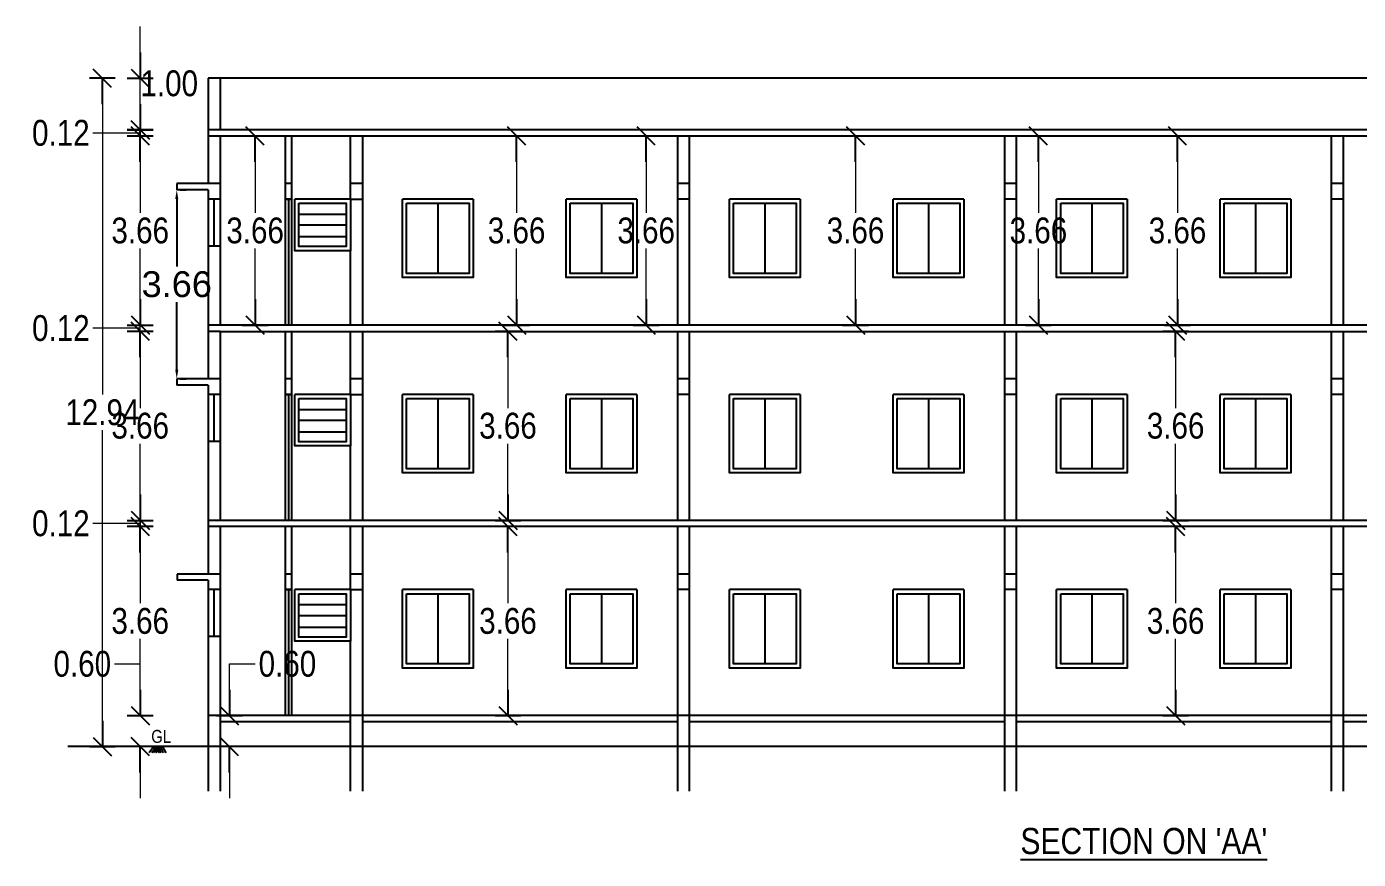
# Model space of a CAD drawing. Header units: metres. Extents: x 54 to 366, y 88 to 219.
# Drawn here: x 318.69 to 344.47, y 173.17 to 189.29 of the extents above; entities that cross this region are included whole.
import ezdxf

# ---------------------------------------------------------------- set-up
doc = ezdxf.new("R2010")
doc.units = ezdxf.units.M
doc.layers.get('Defpoints').update_dxf_attribs({"lineweight": 18})
for name, color, linetype in [('BLK_1_FLR_0_STAIR_1', 1, 'Continuous'), ('BLK_1_FLR_0_STAIR_2', 1, 'Continuous'), ('BLK_1_FLR_1_STAIR_1', 1, 'Continuous'), ('BLK_1_FLR_1_STAIR_2', 1, 'Continuous'), ('BLK_1_FLR_1_WC_BATH_HT', 223, 'Continuous'), ('BLK_1_FLR_2_REGULAR_ROOM_1', 3, 'Continuous'), ('BLK_1_FLR_2_STAIR_1', 1, 'Continuous'), ('BLK_1_FLR_2_STAIR_2', 1, 'Continuous'), ('BLK_1_PLINTH_HEIGHT', 7, 'Continuous'), ('BLK_1_SHADE_OVERHANG', 3, 'Continuous'), ('COLUMN', 2, 'Continuous'), ('DOOR', 252, 'Continuous'), ('ED', 7, 'Continuous')]:
    doc.layers.add(name, color=color, linetype=linetype)
doc.styles.get("Standard").update_dxf_attribs({"font": 'arial.ttf', "height": 0.5})
doc.styles.add('style1', font='ARIALN.TTF', dxfattribs={"height": 0.5})
doc.dimstyles.new('11', dxfattribs={"dimtxt": 0.5, "dimasz": 0.5, "dimexe": 0.18, "dimexo": 0.0625, "dimgap": 0.09, "dimtad": 0, "dimtih": 1, "dimtoh": 1, "dimzin": 0, "dimdsep": 46, "dimtxsty": 'style1', "dimblk": 'AR', "dimcen": 0.09, "dimse1": 1, "dimse2": 1, "dimclrd": 256, "dimadec": 0, "dimazin": 0, "dimtfac": 0.7, "dimtofl": 0, "dimtmove": 0, "dimatfit": 3, "dimfxl": 0, "dimfrac": 1, "dimtolj": 1, "dimtzin": 0, "dimlwd": 20, "dimarcsym": 0})
doc.dimstyles.new('STANDARD$0', dxfattribs={"dimtxt": 7, "dimasz": 3, "dimexe": 3, "dimexo": 1, "dimgap": 1.5, "dimtad": 1, "dimdec": 1, "dimzin": 1, "dimdsep": 46, "dimlunit": 4, "dimtxsty": 'Standard', "dimblk": 'OBLIQUE', "dimcen": 0.09375, "dimdle": 1, "dimclrd": 8, "dimclre": 8, "dimclrt": 7, "dimadec": 1, "dimazin": 0, "dimtfac": 1, "dimtdec": 1, "dimtix": 1, "dimtmove": 2, "dimatfit": 3, "dimldrblk": 'ARCHTICK', "dimfxl": 0, "dimfrac": 2, "dimtolj": 1, "dimtzin": 0, "dimarcsym": 0})

# ---------------------------------------------------------------- blocks, each defined once
blk = doc.blocks.new('AR')
for p, q in [((-1, 0), (0, 0)), ((-0.354, -0.354), (0.354, 0.354)), ((0, -0.5), (0, 0.5))]:
    blk.add_line(p, q)
blk = doc.blocks.new('*D83')
at = {"layer": 'Defpoints', "color": 0}
for p in [(320.891, 175.954), (322.208, 175.954), (322.208, 175.354)]:
    blk.add_point(p, dxfattribs=at)
at = {"layer": 'ED', "lineweight": 20}
for p, q in [((320.391, 176.954), (320.891, 176.954)), ((320.891, 176.454), (320.891, 176.954)), ((320.891, 174.854), (320.891, 174.354))]:
    blk.add_line(p, q, dxfattribs=at)
at = {"layer": 'ED', "lineweight": 20, "xscale": 0.5, "yscale": 0.5, "zscale": 0.5}
for p, rotation in [((320.891, 175.954), 270), ((320.891, 175.354), 90)]:
    blk.add_blockref('AR', p, dxfattribs=dict(at, rotation=rotation))
at = {"layer": 'ED', "color": 0, "insert": (319.77, 176.954), "char_height": 0.5, "attachment_point": 5, "style": 'style1'}
blk.add_mtext('\\A1;0.60', dxfattribs=at)
blk = doc.blocks.new('*D84')
at = {"layer": 'Defpoints', "color": 0}
for p in [(322.208, 179.734), (320.891, 179.614), (322.208, 179.614)]:
    blk.add_point(p, dxfattribs=at)
at = {"layer": 'ED', "lineweight": 20}
for p, q in [((320.891, 180.234), (320.891, 180.734)), ((320.156, 179.674), (319.976, 179.674)), ((320.891, 179.674), (320.156, 179.674)), ((320.891, 179.734), (320.891, 179.614)), ((320.891, 179.114), (320.891, 178.614))]:
    blk.add_line(p, q, dxfattribs=at)
at = {"layer": 'ED', "lineweight": 20, "xscale": 0.5, "yscale": 0.5, "zscale": 0.5}
for p, rotation in [((320.891, 179.734), 270), ((320.891, 179.614), 90)]:
    blk.add_blockref('AR', p, dxfattribs=dict(at, rotation=rotation))
at = {"layer": 'ED', "color": 0, "insert": (319.355, 179.674), "char_height": 0.5, "attachment_point": 5, "style": 'style1'}
blk.add_mtext('\\A1;0.12', dxfattribs=at)
blk = doc.blocks.new('*D85')
at = {"layer": 'Defpoints', "color": 0}
for p in [(320.891, 179.734), (322.208, 179.734), (322.208, 179.614)]:
    blk.add_point(p, dxfattribs=at)
at = {"layer": 'ED', "lineweight": 20}
for p, q in [((320.891, 180.234), (320.891, 180.734)), ((320.156, 179.674), (319.976, 179.674)), ((320.891, 179.674), (320.156, 179.674)), ((320.891, 179.614), (320.891, 179.734)), ((320.891, 179.114), (320.891, 178.614))]:
    blk.add_line(p, q, dxfattribs=at)
at = {"layer": 'ED', "lineweight": 20, "xscale": 0.5, "yscale": 0.5, "zscale": 0.5}
for p, rotation in [((320.891, 179.734), 270), ((320.891, 179.614), 90)]:
    blk.add_blockref('AR', p, dxfattribs=dict(at, rotation=rotation))
at = {"layer": 'ED', "color": 0, "insert": (319.355, 179.674), "char_height": 0.5, "attachment_point": 5, "style": 'style1'}
blk.add_mtext('\\A1;0.12', dxfattribs=at)
blk = doc.blocks.new('*D86')
at = {"layer": 'Defpoints', "color": 0}
for p in [(320.891, 183.394), (322.208, 183.394), (322.208, 179.734)]:
    blk.add_point(p, dxfattribs=at)
at = {"layer": 'ED', "lineweight": 20}
for p, q in [((320.891, 182.894), (320.891, 181.909)), ((320.891, 180.234), (320.891, 181.218))]:
    blk.add_line(p, q, dxfattribs=at)
at = {"layer": 'ED', "lineweight": 20, "xscale": 0.5, "yscale": 0.5, "zscale": 0.5}
for p, rotation in [((320.891, 183.394), 90), ((320.891, 179.734), 270)]:
    blk.add_blockref('AR', p, dxfattribs=dict(at, rotation=rotation))
at = {"layer": 'ED', "color": 0, "insert": (320.891, 181.564), "char_height": 0.5, "attachment_point": 5, "style": 'style1'}
blk.add_mtext('\\A1;3.66', dxfattribs=at)
blk = doc.blocks.new('*D87')
at = {"layer": 'Defpoints', "color": 0}
for p in [(320.891, 183.514), (322.208, 183.514), (322.208, 183.394)]:
    blk.add_point(p, dxfattribs=at)
at = {"layer": 'ED', "lineweight": 20}
for p, q in [((320.891, 184.014), (320.891, 184.514)), ((320.156, 183.454), (319.976, 183.454)), ((320.891, 183.454), (320.156, 183.454)), ((320.891, 183.394), (320.891, 183.514)), ((320.891, 182.894), (320.891, 182.394))]:
    blk.add_line(p, q, dxfattribs=at)
at = {"layer": 'ED', "lineweight": 20, "xscale": 0.5, "yscale": 0.5, "zscale": 0.5}
for p, rotation in [((320.891, 183.514), 270), ((320.891, 183.394), 90)]:
    blk.add_blockref('AR', p, dxfattribs=dict(at, rotation=rotation))
at = {"layer": 'ED', "color": 0, "insert": (319.355, 183.454), "char_height": 0.5, "attachment_point": 5, "style": 'style1'}
blk.add_mtext('\\A1;0.12', dxfattribs=at)
blk = doc.blocks.new('*D88')
at = {"layer": 'Defpoints', "color": 0}
for p in [(320.891, 187.174), (322.438, 187.174), (322.208, 183.514)]:
    blk.add_point(p, dxfattribs=at)
at = {"layer": 'ED', "lineweight": 20}
for p, q in [((320.891, 186.674), (320.891, 185.689)), ((320.891, 184.014), (320.891, 184.998))]:
    blk.add_line(p, q, dxfattribs=at)
at = {"layer": 'ED', "lineweight": 20, "xscale": 0.5, "yscale": 0.5, "zscale": 0.5}
for p, rotation in [((320.891, 187.174), 90), ((320.891, 183.514), 270)]:
    blk.add_blockref('AR', p, dxfattribs=dict(at, rotation=rotation))
at = {"layer": 'ED', "color": 0, "insert": (320.891, 185.344), "char_height": 0.5, "attachment_point": 5, "style": 'style1'}
blk.add_mtext('\\A1;3.66', dxfattribs=at)
blk = doc.blocks.new('*D89')
at = {"layer": 'Defpoints', "color": 0}
for p in [(320.891, 187.294), (322.208, 187.294), (322.438, 187.174)]:
    blk.add_point(p, dxfattribs=at)
at = {"layer": 'ED', "lineweight": 20}
for p, q in [((320.891, 187.794), (320.891, 188.294)), ((320.156, 187.234), (319.976, 187.234)), ((320.891, 187.234), (320.156, 187.234)), ((320.891, 187.174), (320.891, 187.294)), ((320.891, 186.674), (320.891, 186.174))]:
    blk.add_line(p, q, dxfattribs=at)
at = {"layer": 'ED', "lineweight": 20, "xscale": 0.5, "yscale": 0.5, "zscale": 0.5}
for p, rotation in [((320.891, 187.294), 270), ((320.891, 187.174), 90)]:
    blk.add_blockref('AR', p, dxfattribs=dict(at, rotation=rotation))
at = {"layer": 'ED', "color": 0, "insert": (319.355, 187.234), "char_height": 0.5, "attachment_point": 5, "style": 'style1'}
blk.add_mtext('\\A1;0.12', dxfattribs=at)
blk = doc.blocks.new('*D90')
at = {"layer": 'Defpoints', "color": 0}
for p in [(320.891, 188.294), (322.208, 188.294), (322.208, 187.294)]:
    blk.add_point(p, dxfattribs=at)
at = {"layer": 'ED', "lineweight": 20}
for p, q in [((320.891, 188.794), (320.891, 189.294)), ((320.891, 187.294), (320.891, 188.294)), ((320.891, 186.794), (320.891, 186.294))]:
    blk.add_line(p, q, dxfattribs=at)
at = {"layer": 'ED', "lineweight": 20, "xscale": 0.5, "yscale": 0.5, "zscale": 0.5}
for p, rotation in [((320.891, 188.294), 270), ((320.891, 187.294), 90)]:
    blk.add_blockref('AR', p, dxfattribs=dict(at, rotation=rotation))
at = {"layer": 'ED', "color": 0, "insert": (321.453, 188.193), "char_height": 0.5, "attachment_point": 5, "style": 'style1'}
blk.add_mtext('\\A1;1.00', dxfattribs=at)
blk = doc.blocks.new('*D91')
at = {"layer": 'Defpoints', "color": 0}
for p in [(322.208, 188.294), (320.158, 175.354), (322.208, 175.354)]:
    blk.add_point(p, dxfattribs=at)
at = {"layer": 'ED', "lineweight": 20}
for p, q in [((320.158, 187.794), (320.158, 182.169)), ((320.158, 175.854), (320.158, 181.478))]:
    blk.add_line(p, q, dxfattribs=at)
at = {"layer": 'ED', "lineweight": 20, "xscale": 0.5, "yscale": 0.5, "zscale": 0.5}
for p, rotation in [((320.158, 188.294), 90), ((320.158, 175.354), 270)]:
    blk.add_blockref('AR', p, dxfattribs=dict(at, rotation=rotation))
at = {"layer": 'ED', "color": 0, "insert": (320.158, 181.824), "char_height": 0.5, "attachment_point": 5, "style": 'style1'}
blk.add_mtext('\\A1;12.94', dxfattribs=at)
blk = doc.blocks.new('*D82')
at = {"layer": 'Defpoints', "color": 0}
for p in [(320.891, 179.614), (322.438, 179.614), (322.208, 175.954)]:
    blk.add_point(p, dxfattribs=at)
at = {"layer": 'ED', "lineweight": 20}
for p, q in [((320.891, 179.114), (320.891, 178.129)), ((320.891, 176.454), (320.891, 177.438))]:
    blk.add_line(p, q, dxfattribs=at)
at = {"layer": 'ED', "lineweight": 20, "xscale": 0.5, "yscale": 0.5, "zscale": 0.5}
for p, rotation in [((320.891, 179.614), 90), ((320.891, 175.954), 270)]:
    blk.add_blockref('AR', p, dxfattribs=dict(at, rotation=rotation))
at = {"layer": 'ED', "color": 0, "insert": (320.891, 177.784), "char_height": 0.5, "attachment_point": 5, "style": 'style1'}
blk.add_mtext('\\A1;3.66', dxfattribs=at)
blk = doc.blocks.new('*D77')
at = {"layer": 'BLK_1_FLR_2_REGULAR_ROOM_1', "linetype": 'Continuous', "lineweight": 20}
for p, q in [((330.684, 186.674), (330.684, 185.689)), ((330.684, 184.014), (330.684, 184.998))]:
    blk.add_line(p, q, dxfattribs=at)
at = {"layer": 'Defpoints', "color": 0, "linetype": 'Continuous'}
for p in [(330.916, 187.174), (330.684, 183.514), (330.916, 183.514)]:
    blk.add_point(p, dxfattribs=at)
at = {"layer": 'BLK_1_FLR_2_REGULAR_ROOM_1', "linetype": 'Continuous', "lineweight": 20, "xscale": 0.5, "yscale": 0.5, "zscale": 0.5}
for p, rotation in [((330.684, 187.174), 90), ((330.684, 183.514), 270)]:
    blk.add_blockref('AR', p, dxfattribs=dict(at, rotation=rotation))
at = {"layer": 'BLK_1_FLR_2_REGULAR_ROOM_1', "color": 0, "linetype": 'Continuous', "insert": (330.684, 185.344), "char_height": 0.5, "attachment_point": 5, "style": 'style1'}
blk.add_mtext('\\A1;3.66', dxfattribs=at)
blk = doc.blocks.new('*D78')
at = {"layer": 'BLK_1_FLR_2_REGULAR_ROOM_1', "linetype": 'Continuous', "lineweight": 20}
for p, q in [((334.736, 186.674), (334.736, 185.689)), ((334.736, 184.014), (334.736, 184.998))]:
    blk.add_line(p, q, dxfattribs=at)
at = {"layer": 'Defpoints', "color": 0, "linetype": 'Continuous'}
for p in [(334.968, 187.174), (334.736, 183.514), (334.968, 183.514)]:
    blk.add_point(p, dxfattribs=at)
at = {"layer": 'BLK_1_FLR_2_REGULAR_ROOM_1', "linetype": 'Continuous', "lineweight": 20, "xscale": 0.5, "yscale": 0.5, "zscale": 0.5}
for p, rotation in [((334.736, 187.174), 90), ((334.736, 183.514), 270)]:
    blk.add_blockref('AR', p, dxfattribs=dict(at, rotation=rotation))
at = {"layer": 'BLK_1_FLR_2_REGULAR_ROOM_1', "color": 0, "linetype": 'Continuous', "insert": (334.736, 185.344), "char_height": 0.5, "attachment_point": 5, "style": 'style1'}
blk.add_mtext('\\A1;3.66', dxfattribs=at)
blk = doc.blocks.new('*D79')
at = {"layer": 'BLK_1_FLR_2_REGULAR_ROOM_1', "linetype": 'Continuous', "lineweight": 20}
for p, q in [((340.968, 186.674), (340.968, 185.689)), ((340.968, 184.014), (340.968, 184.998))]:
    blk.add_line(p, q, dxfattribs=at)
at = {"layer": 'Defpoints', "color": 0, "linetype": 'Continuous'}
for p in [(341.2, 187.174), (340.968, 183.514), (341.2, 183.514)]:
    blk.add_point(p, dxfattribs=at)
at = {"layer": 'BLK_1_FLR_2_REGULAR_ROOM_1', "linetype": 'Continuous', "lineweight": 20, "xscale": 0.5, "yscale": 0.5, "zscale": 0.5}
for p, rotation in [((340.968, 187.174), 90), ((340.968, 183.514), 270)]:
    blk.add_blockref('AR', p, dxfattribs=dict(at, rotation=rotation))
at = {"layer": 'BLK_1_FLR_2_REGULAR_ROOM_1', "color": 0, "linetype": 'Continuous', "insert": (340.968, 185.344), "char_height": 0.5, "attachment_point": 5, "style": 'style1'}
blk.add_mtext('\\A1;3.66', dxfattribs=at)
blk = doc.blocks.new('*D92')
at = {"layer": 'BLK_1_FLR_1_WC_BATH_HT', "linetype": 'Continuous', "lineweight": 20}
for p, q in [((323.115, 186.674), (323.115, 185.689)), ((323.115, 184.014), (323.115, 184.998))]:
    blk.add_line(p, q, dxfattribs=at)
at = {"layer": 'Defpoints', "color": 0, "linetype": 'Continuous'}
for p in [(323.347, 187.174), (323.115, 183.514), (323.347, 183.514)]:
    blk.add_point(p, dxfattribs=at)
at = {"layer": 'BLK_1_FLR_1_WC_BATH_HT', "linetype": 'Continuous', "lineweight": 20, "xscale": 0.5, "yscale": 0.5, "zscale": 0.5}
for p, rotation in [((323.115, 187.174), 90), ((323.115, 183.514), 270)]:
    blk.add_blockref('AR', p, dxfattribs=dict(at, rotation=rotation))
at = {"layer": 'BLK_1_FLR_1_WC_BATH_HT', "color": 0, "linetype": 'Continuous', "insert": (323.115, 185.344), "char_height": 0.5, "attachment_point": 5, "style": 'style1'}
blk.add_mtext('\\A1;3.66', dxfattribs=at)
blk = doc.blocks.new('*D105')
at = {"layer": 'BLK_1_PLINTH_HEIGHT', "linetype": 'ByBlock', "lineweight": 20}
for p, q in [((322.618, 176.454), (322.618, 176.954)), ((322.618, 176.954), (323.118, 176.954)), ((322.618, 174.854), (322.618, 174.354))]:
    blk.add_line(p, q, dxfattribs=at)
at = {"layer": 'Defpoints', "color": 0, "linetype": 'ByBlock'}
for p in [(322.438, 175.954), (322.618, 175.954), (324.624, 175.354)]:
    blk.add_point(p, dxfattribs=at)
at = {"layer": 'BLK_1_PLINTH_HEIGHT', "linetype": 'ByBlock', "lineweight": 20, "xscale": 0.5, "yscale": 0.5, "zscale": 0.5}
for p, rotation in [((322.618, 175.954), 270), ((322.618, 175.354), 90)]:
    blk.add_blockref('AR', p, dxfattribs=dict(at, rotation=rotation))
at = {"layer": 'BLK_1_PLINTH_HEIGHT', "color": 0, "linetype": 'ByBlock', "insert": (323.74, 176.954), "char_height": 0.5, "attachment_point": 5, "style": 'style1'}
blk.add_mtext('\\A1;0.60', dxfattribs=at)
blk = doc.blocks.new('*D112')
at = {"layer": 'BLK_1_FLR_2_STAIR_1', "linetype": 'Continuous', "lineweight": 20}
for p, q in [((328.176, 186.674), (328.176, 185.689)), ((328.176, 184.014), (328.176, 184.998))]:
    blk.add_line(p, q, dxfattribs=at)
at = {"layer": 'Defpoints', "color": 0, "linetype": 'Continuous'}
for p in [(328.408, 187.174), (328.176, 183.514), (328.408, 183.514)]:
    blk.add_point(p, dxfattribs=at)
at = {"layer": 'BLK_1_FLR_2_STAIR_1', "linetype": 'Continuous', "lineweight": 20, "xscale": 0.5, "yscale": 0.5, "zscale": 0.5}
for p, rotation in [((328.176, 187.174), 90), ((328.176, 183.514), 270)]:
    blk.add_blockref('AR', p, dxfattribs=dict(at, rotation=rotation))
at = {"layer": 'BLK_1_FLR_2_STAIR_1', "color": 0, "linetype": 'Continuous', "insert": (328.176, 185.344), "char_height": 0.5, "attachment_point": 5, "style": 'style1'}
blk.add_mtext('\\A1;3.66', dxfattribs=at)
blk = doc.blocks.new('*D113')
at = {"layer": 'BLK_1_FLR_0_STAIR_1', "lineweight": 20}
for p, q in [((328.009, 179.114), (328.009, 178.129)), ((328.009, 176.454), (328.009, 177.438))]:
    blk.add_line(p, q, dxfattribs=at)
at = {"layer": 'Defpoints', "color": 0}
for p in [(331.288, 179.614), (328.009, 175.954), (331.288, 175.954)]:
    blk.add_point(p, dxfattribs=at)
at = {"layer": 'BLK_1_FLR_0_STAIR_1', "lineweight": 20, "xscale": 0.5, "yscale": 0.5, "zscale": 0.5}
for p, rotation in [((328.009, 179.614), 90), ((328.009, 175.954), 270)]:
    blk.add_blockref('AR', p, dxfattribs=dict(at, rotation=rotation))
at = {"layer": 'BLK_1_FLR_0_STAIR_1', "color": 0, "insert": (328.009, 177.784), "char_height": 0.5, "attachment_point": 5, "style": 'style1'}
blk.add_mtext('\\A1;3.66', dxfattribs=at)
blk = doc.blocks.new('*D114')
at = {"layer": 'BLK_1_FLR_0_STAIR_2', "lineweight": 20}
for p, q in [((340.932, 179.114), (340.932, 178.129)), ((340.932, 176.454), (340.932, 177.438))]:
    blk.add_line(p, q, dxfattribs=at)
at = {"layer": 'Defpoints', "color": 0}
for p in [(344.211, 179.614), (340.932, 175.954), (344.211, 175.954)]:
    blk.add_point(p, dxfattribs=at)
at = {"layer": 'BLK_1_FLR_0_STAIR_2', "lineweight": 20, "xscale": 0.5, "yscale": 0.5, "zscale": 0.5}
for p, rotation in [((340.932, 179.614), 90), ((340.932, 175.954), 270)]:
    blk.add_blockref('AR', p, dxfattribs=dict(at, rotation=rotation))
at = {"layer": 'BLK_1_FLR_0_STAIR_2', "color": 0, "insert": (340.932, 177.784), "char_height": 0.5, "attachment_point": 5, "style": 'style1'}
blk.add_mtext('\\A1;3.66', dxfattribs=at)
blk = doc.blocks.new('*D115')
at = {"layer": 'BLK_1_FLR_2_STAIR_2', "linetype": 'Continuous', "lineweight": 20}
for p, q in [((338.276, 186.674), (338.276, 185.689)), ((338.276, 184.014), (338.276, 184.998))]:
    blk.add_line(p, q, dxfattribs=at)
at = {"layer": 'Defpoints', "color": 0, "linetype": 'Continuous'}
for p in [(338.508, 187.174), (338.276, 183.514), (338.508, 183.514)]:
    blk.add_point(p, dxfattribs=at)
at = {"layer": 'BLK_1_FLR_2_STAIR_2', "linetype": 'Continuous', "lineweight": 20, "xscale": 0.5, "yscale": 0.5, "zscale": 0.5}
for p, rotation in [((338.276, 187.174), 90), ((338.276, 183.514), 270)]:
    blk.add_blockref('AR', p, dxfattribs=dict(at, rotation=rotation))
at = {"layer": 'BLK_1_FLR_2_STAIR_2', "color": 0, "linetype": 'Continuous', "insert": (338.276, 185.344), "char_height": 0.5, "attachment_point": 5, "style": 'style1'}
blk.add_mtext('\\A1;3.66', dxfattribs=at)
blk = doc.blocks.new('*D116')
at = {"layer": 'BLK_1_SHADE_OVERHANG', "color": 0, "lineweight": -2}
for p, q in [((321.661, 186.134), (321.778, 186.134)), ((321.598, 185.954), (321.598, 184.649)), ((321.598, 182.654), (321.598, 183.958)), ((321.661, 182.474), (321.778, 182.474))]:
    blk.add_line(p, q, dxfattribs=at)
at = {"layer": 'BLK_1_SHADE_OVERHANG', "color": 0}
for points in [[(321.568, 185.954), (321.628, 185.954), (321.598, 186.134)], [(321.568, 182.654), (321.628, 182.654), (321.598, 182.474)]]:
    blk.add_solid(points, dxfattribs=at)
at = {"layer": 'Defpoints', "color": 0}
for p in [(321.598, 186.134), (321.598, 182.474), (321.598, 182.474)]:
    blk.add_point(p, dxfattribs=at)
at = {"layer": 'BLK_1_SHADE_OVERHANG', "color": 0, "insert": (321.598, 184.304), "char_height": 0.5, "attachment_point": 5}
blk.add_mtext('\\A1;3.66', dxfattribs=at)
blk = doc.blocks.new('*D119')
at = {"layer": 'BLK_1_FLR_1_STAIR_1', "lineweight": 20}
for p, q in [((328.009, 182.894), (328.009, 181.909)), ((328.009, 180.234), (328.009, 181.218))]:
    blk.add_line(p, q, dxfattribs=at)
at = {"layer": 'Defpoints', "color": 0}
for p in [(331.288, 183.394), (328.009, 179.734), (331.288, 179.734)]:
    blk.add_point(p, dxfattribs=at)
at = {"layer": 'BLK_1_FLR_1_STAIR_1', "lineweight": 20, "xscale": 0.5, "yscale": 0.5, "zscale": 0.5}
for p, rotation in [((328.009, 183.394), 90), ((328.009, 179.734), 270)]:
    blk.add_blockref('AR', p, dxfattribs=dict(at, rotation=rotation))
at = {"layer": 'BLK_1_FLR_1_STAIR_1', "color": 0, "insert": (328.009, 181.564), "char_height": 0.5, "attachment_point": 5, "style": 'style1'}
blk.add_mtext('\\A1;3.66', dxfattribs=at)
blk = doc.blocks.new('*D118')
at = {"layer": 'BLK_1_FLR_1_STAIR_2', "lineweight": 20}
for p, q in [((340.932, 182.894), (340.932, 181.909)), ((340.932, 180.234), (340.932, 181.218))]:
    blk.add_line(p, q, dxfattribs=at)
at = {"layer": 'Defpoints', "color": 0}
for p in [(344.211, 183.394), (340.932, 179.734), (344.211, 179.734)]:
    blk.add_point(p, dxfattribs=at)
at = {"layer": 'BLK_1_FLR_1_STAIR_2', "lineweight": 20, "xscale": 0.5, "yscale": 0.5, "zscale": 0.5}
for p, rotation in [((340.932, 183.394), 90), ((340.932, 179.734), 270)]:
    blk.add_blockref('AR', p, dxfattribs=dict(at, rotation=rotation))
at = {"layer": 'BLK_1_FLR_1_STAIR_2', "color": 0, "insert": (340.932, 181.564), "char_height": 0.5, "attachment_point": 5, "style": 'style1'}
blk.add_mtext('\\A1;3.66', dxfattribs=at)

msp = doc.modelspace()

# ---------------------------------------------------------------- linework, layer by layer
for p, q in [((322.208, 188.294), (322.208, 186.254)), ((359.588, 188.294), (322.208, 188.294)), ((322.438, 188.294), (322.438, 187.294)), ((322.438, 187.174), (322.438, 186.254)), ((323.698, 187.174), (323.698, 186.254)), ((323.818, 187.174), (323.818, 186.254)), ((324.958, 186.254), (324.958, 187.174)), ((325.193, 187.174), (325.193, 186.254)), ((331.288, 187.174), (331.288, 186.254)), ((331.518, 187.174), (331.518, 186.254)), ((337.618, 187.174), (337.618, 186.254)), ((337.848, 187.174), (337.848, 186.254)), ((343.943, 187.174), (343.943, 186.254)), ((344.173, 187.174), (344.173, 186.254)), ((322.208, 185.954), (322.208, 182.474)), ((322.438, 185.954), (322.438, 183.514)), ((323.698, 185.954), (323.698, 183.514)), ((323.818, 185.954), (323.818, 183.514)), ((325.193, 185.954), (325.193, 183.514)), ((331.288, 185.954), (331.288, 183.514)), ((331.518, 185.954), (331.518, 183.514)), ((337.618, 185.954), (337.618, 183.514)), ((337.848, 185.954), (337.848, 183.514)), ((343.943, 185.954), (343.943, 183.514)), ((344.173, 185.954), (344.173, 183.514)), ((324.958, 183.514), (324.958, 184.954)), ((322.438, 183.394), (322.438, 182.474)), ((323.698, 183.394), (323.698, 182.474)), ((323.818, 183.394), (323.818, 182.474)), ((324.958, 182.474), (324.958, 183.394)), ((325.193, 183.394), (325.193, 182.474)), ((331.288, 183.394), (331.288, 182.474)), ((331.518, 183.394), (331.518, 182.474)), ((337.618, 183.394), (337.618, 182.474)), ((337.848, 183.394), (337.848, 182.474)), ((343.943, 183.394), (343.943, 182.474)), ((344.173, 183.394), (344.173, 182.474)), ((322.208, 182.174), (322.208, 178.694)), ((322.438, 182.174), (322.438, 179.734)), ((323.698, 182.174), (323.698, 179.734)), ((323.818, 182.174), (323.818, 179.734)), ((325.193, 182.174), (325.193, 179.734)), ((331.288, 182.174), (331.288, 179.734)), ((331.518, 182.174), (331.518, 179.734)), ((337.618, 182.174), (337.618, 179.734)), ((337.848, 182.174), (337.848, 179.734)), ((343.943, 182.174), (343.943, 179.734)), ((344.173, 182.174), (344.173, 179.734)), ((324.958, 179.734), (324.958, 181.174)), ((322.438, 179.614), (322.438, 178.694)), ((323.698, 179.614), (323.698, 178.694)), ((323.818, 179.614), (323.818, 178.694)), ((324.958, 178.694), (324.958, 179.614)), ((325.193, 179.614), (325.193, 178.694)), ((331.288, 179.614), (331.288, 178.694)), ((331.518, 179.614), (331.518, 178.694)), ((337.618, 179.614), (337.618, 178.694)), ((337.848, 179.614), (337.848, 178.694)), ((343.943, 179.614), (343.943, 178.694)), ((344.173, 179.614), (344.173, 178.694)), ((322.208, 178.394), (322.208, 174.494)), ((322.438, 178.394), (322.438, 174.494)), ((323.698, 178.394), (323.698, 175.954)), ((323.818, 178.394), (323.818, 175.954)), ((325.193, 178.394), (325.193, 174.494)), ((331.288, 178.394), (331.288, 174.494)), ((331.518, 178.394), (331.518, 174.494)), ((337.618, 178.394), (337.618, 174.494)), ((337.848, 178.394), (337.848, 174.494)), ((343.943, 178.394), (343.943, 174.494)), ((344.173, 178.394), (344.173, 174.494)), ((324.958, 174.494), (324.958, 177.394)), ((359.588, 175.954), (322.208, 175.954)), ((324.958, 175.834), (322.438, 175.834)), ((331.288, 175.834), (325.193, 175.834)), ((337.618, 175.834), (331.518, 175.834)), ((343.943, 175.834), (337.848, 175.834)), ((350.273, 175.834), (344.178, 175.834)), ((365.129, 175.354), (319.491, 175.354)), ((321.145, 175.351), (321.206, 175.232)), ((321.197, 175.351), (321.258, 175.232)), ((321.232, 175.351), (321.293, 175.232)), ((321.274, 175.351), (321.335, 175.232)), ((321.324, 175.351), (321.385, 175.232))]:
    msp.add_line(p, q)
at = {"color": 251, "ltscale": 0.2}
for p, q in [((322.323, 185.044), (322.323, 185.954)), ((324.958, 185.954), (323.883, 185.954)), ((327.337, 185.954), (325.967, 185.954)), ((326.652, 185.874), (326.652, 184.514)), ((330.504, 185.954), (329.134, 185.954)), ((329.819, 185.874), (329.819, 184.514)), ((333.667, 185.954), (332.297, 185.954)), ((332.982, 185.874), (332.982, 184.514)), ((336.834, 185.954), (335.464, 185.954)), ((336.149, 185.874), (336.149, 184.514)), ((339.997, 185.954), (338.627, 185.954)), ((339.312, 185.874), (339.312, 184.514)), ((343.164, 185.954), (341.794, 185.954)), ((342.479, 185.874), (342.479, 184.514)), ((323.963, 185.662), (324.878, 185.662)), ((323.963, 185.454), (324.878, 185.454)), ((323.963, 185.227), (324.878, 185.227)), ((322.438, 185.044), (322.208, 185.044)), ((322.323, 181.264), (322.323, 182.174)), ((324.958, 182.174), (323.883, 182.174)), ((327.337, 182.174), (325.967, 182.174)), ((326.652, 182.094), (326.652, 180.734)), ((330.504, 182.174), (329.134, 182.174)), ((329.819, 182.094), (329.819, 180.734)), ((333.667, 182.174), (332.297, 182.174)), ((332.982, 182.094), (332.982, 180.734)), ((336.834, 182.174), (335.464, 182.174)), ((336.149, 182.094), (336.149, 180.734)), ((339.997, 182.174), (338.627, 182.174)), ((339.312, 182.094), (339.312, 180.734)), ((343.164, 182.174), (341.794, 182.174)), ((342.479, 182.094), (342.479, 180.734)), ((323.963, 181.882), (324.878, 181.882)), ((323.963, 181.674), (324.878, 181.674)), ((322.438, 181.264), (322.208, 181.264)), ((323.963, 181.447), (324.878, 181.447)), ((322.323, 177.484), (322.323, 178.394)), ((324.958, 178.394), (323.883, 178.394)), ((327.337, 178.394), (325.967, 178.394)), ((330.504, 178.394), (329.134, 178.394)), ((333.667, 178.394), (332.297, 178.394)), ((336.834, 178.394), (335.464, 178.394)), ((339.997, 178.394), (338.627, 178.394)), ((343.164, 178.394), (341.794, 178.394)), ((326.652, 178.314), (326.652, 176.954)), ((329.819, 178.314), (329.819, 176.954)), ((332.982, 178.314), (332.982, 176.954)), ((336.149, 178.314), (336.149, 176.954)), ((339.312, 178.314), (339.312, 176.954)), ((342.479, 178.314), (342.479, 176.954)), ((323.963, 178.102), (324.878, 178.102)), ((323.963, 177.894), (324.878, 177.894)), ((323.963, 177.667), (324.878, 177.667)), ((322.438, 177.484), (322.208, 177.484))]:
    msp.add_line(p, q, dxfattribs=at)
for points in [[(324.958, 185.954), (324.958, 184.954), (323.883, 184.954), (323.883, 185.954)], [(327.337, 185.954), (327.337, 184.434), (325.967, 184.434), (325.967, 185.954)], [(330.504, 185.954), (330.504, 184.434), (329.134, 184.434), (329.134, 185.954)], [(333.667, 185.954), (333.667, 184.434), (332.297, 184.434), (332.297, 185.954)], [(336.834, 185.954), (336.834, 184.434), (335.464, 184.434), (335.464, 185.954)], [(339.997, 185.954), (339.997, 184.434), (338.627, 184.434), (338.627, 185.954)], [(343.164, 185.954), (343.164, 184.434), (341.794, 184.434), (341.794, 185.954)], [(324.958, 182.174), (324.958, 181.174), (323.883, 181.174), (323.883, 182.174)], [(327.337, 182.174), (327.337, 180.654), (325.967, 180.654), (325.967, 182.174)], [(330.504, 182.174), (330.504, 180.654), (329.134, 180.654), (329.134, 182.174)], [(333.667, 182.174), (333.667, 180.654), (332.297, 180.654), (332.297, 182.174)], [(336.834, 182.174), (336.834, 180.654), (335.464, 180.654), (335.464, 182.174)], [(339.997, 182.174), (339.997, 180.654), (338.627, 180.654), (338.627, 182.174)], [(343.164, 182.174), (343.164, 180.654), (341.794, 180.654), (341.794, 182.174)], [(324.958, 178.394), (324.958, 177.394), (323.883, 177.394), (323.883, 178.394)], [(327.337, 178.394), (327.337, 176.874), (325.967, 176.874), (325.967, 178.394)], [(330.504, 178.394), (330.504, 176.874), (329.134, 176.874), (329.134, 178.394)], [(333.667, 178.394), (333.667, 176.874), (332.297, 176.874), (332.297, 178.394)], [(336.834, 178.394), (336.834, 176.874), (335.464, 176.874), (335.464, 178.394)], [(339.997, 178.394), (339.997, 176.874), (338.627, 176.874), (338.627, 178.394)], [(343.164, 178.394), (343.164, 176.874), (341.794, 176.874), (341.794, 178.394)]]:
    msp.add_lwpolyline(points, dxfattribs=at)
for points in [[(323.963, 185.874), (324.878, 185.874), (324.878, 185.034), (323.963, 185.034)], [(326.047, 185.874), (327.257, 185.874), (327.257, 184.514), (326.047, 184.514)], [(329.214, 185.874), (330.424, 185.874), (330.424, 184.514), (329.214, 184.514)], [(332.377, 185.874), (333.587, 185.874), (333.587, 184.514), (332.377, 184.514)], [(335.544, 185.874), (336.754, 185.874), (336.754, 184.514), (335.544, 184.514)], [(338.707, 185.874), (339.917, 185.874), (339.917, 184.514), (338.707, 184.514)], [(341.874, 185.874), (343.084, 185.874), (343.084, 184.514), (341.874, 184.514)], [(323.963, 182.094), (324.878, 182.094), (324.878, 181.254), (323.963, 181.254)], [(326.047, 182.094), (327.257, 182.094), (327.257, 180.734), (326.047, 180.734)], [(329.214, 182.094), (330.424, 182.094), (330.424, 180.734), (329.214, 180.734)], [(332.377, 182.094), (333.587, 182.094), (333.587, 180.734), (332.377, 180.734)], [(335.544, 182.094), (336.754, 182.094), (336.754, 180.734), (335.544, 180.734)], [(338.707, 182.094), (339.917, 182.094), (339.917, 180.734), (338.707, 180.734)], [(341.874, 182.094), (343.084, 182.094), (343.084, 180.734), (341.874, 180.734)], [(323.963, 178.314), (324.878, 178.314), (324.878, 177.474), (323.963, 177.474)], [(326.047, 178.314), (327.257, 178.314), (327.257, 176.954), (326.047, 176.954)], [(329.214, 178.314), (330.424, 178.314), (330.424, 176.954), (329.214, 176.954)], [(332.377, 178.314), (333.587, 178.314), (333.587, 176.954), (332.377, 176.954)], [(335.544, 178.314), (336.754, 178.314), (336.754, 176.954), (335.544, 176.954)], [(338.707, 178.314), (339.917, 178.314), (339.917, 176.954), (338.707, 176.954)], [(341.874, 178.314), (343.084, 178.314), (343.084, 176.954), (341.874, 176.954)]]:
    msp.add_lwpolyline(points, close=True, dxfattribs=at)
for points in [[(321.145, 175.351), (321.064, 175.232)], [(321.197, 175.351), (321.115, 175.232)], [(321.232, 175.351), (321.15, 175.232)], [(321.274, 175.351), (321.192, 175.232)], [(321.324, 175.351), (321.242, 175.232)]]:
    msp.add_lwpolyline(points)
at = {"layer": 'COLUMN'}
for p, q in [((359.588, 187.294), (322.208, 187.294)), ((322.438, 187.174), (322.208, 187.174)), ((359.358, 187.174), (322.438, 187.174)), ((321.598, 186.254), (321.598, 186.134)), ((322.438, 186.254), (321.598, 186.254)), ((322.208, 186.134), (321.598, 186.134)), ((322.208, 186.134), (322.208, 185.954)), ((322.438, 186.254), (322.438, 185.954)), ((323.818, 186.254), (323.698, 186.254)), ((323.698, 186.254), (323.698, 185.954)), ((323.818, 186.254), (323.818, 185.954)), ((325.193, 186.254), (324.958, 186.254)), ((324.958, 185.954), (324.958, 186.254)), ((325.193, 186.254), (325.193, 185.954)), ((331.518, 186.254), (331.288, 186.254)), ((331.288, 186.254), (331.288, 185.954)), ((331.518, 186.254), (331.518, 185.954)), ((337.618, 186.254), (337.618, 185.954)), ((337.848, 186.254), (337.618, 186.254)), ((337.848, 186.254), (337.848, 185.954)), ((343.943, 186.254), (343.943, 185.954)), ((344.173, 186.254), (343.943, 186.254)), ((344.173, 186.254), (344.173, 185.954)), ((322.438, 185.954), (322.208, 185.954)), ((323.818, 185.954), (323.698, 185.954)), ((323.698, 185.954), (323.818, 185.954)), ((324.958, 185.954), (325.193, 185.954)), ((331.518, 185.954), (331.288, 185.954)), ((337.848, 185.954), (337.618, 185.954)), ((344.173, 185.954), (343.943, 185.954)), ((359.588, 183.514), (322.208, 183.514)), ((322.438, 183.394), (322.208, 183.394)), ((322.438, 183.394), (359.358, 183.394)), ((321.598, 182.474), (321.598, 182.354)), ((322.438, 182.474), (321.598, 182.474)), ((322.208, 182.354), (321.598, 182.354)), ((322.208, 182.354), (322.208, 182.174)), ((322.438, 182.474), (322.438, 182.174)), ((323.818, 182.474), (323.698, 182.474)), ((323.698, 182.474), (323.698, 182.174)), ((323.818, 182.474), (323.818, 182.174)), ((325.193, 182.474), (324.958, 182.474)), ((324.958, 182.174), (324.958, 182.474)), ((325.193, 182.474), (325.193, 182.174)), ((331.288, 182.474), (331.288, 182.174)), ((331.518, 182.474), (331.288, 182.474)), ((331.518, 182.474), (331.518, 182.174)), ((337.618, 182.474), (337.618, 182.174)), ((337.848, 182.474), (337.618, 182.474)), ((337.848, 182.474), (337.848, 182.174)), ((343.943, 182.474), (343.943, 182.174)), ((344.173, 182.474), (343.943, 182.474)), ((344.173, 182.474), (344.173, 182.174)), ((322.438, 182.174), (322.208, 182.174)), ((322.438, 182.174), (322.208, 182.174)), ((323.818, 182.174), (323.698, 182.174)), ((323.698, 182.174), (323.818, 182.174)), ((324.958, 182.174), (325.193, 182.174)), ((331.518, 182.174), (331.288, 182.174)), ((337.848, 182.174), (337.618, 182.174)), ((344.173, 182.174), (343.943, 182.174)), ((359.588, 179.734), (322.208, 179.734)), ((322.438, 179.614), (322.208, 179.614)), ((359.358, 179.614), (322.438, 179.614)), ((321.608, 178.694), (321.608, 178.574)), ((322.438, 178.694), (321.608, 178.694)), ((322.438, 178.694), (322.438, 178.394)), ((323.818, 178.694), (323.698, 178.694)), ((323.698, 178.694), (323.698, 178.394)), ((323.818, 178.694), (323.818, 178.394)), ((325.193, 178.694), (324.958, 178.694)), ((324.958, 178.394), (324.958, 178.694)), ((325.193, 178.694), (325.193, 178.394)), ((331.288, 178.694), (331.288, 178.394)), ((331.518, 178.694), (331.288, 178.694)), ((331.518, 178.694), (331.518, 178.394)), ((337.618, 178.694), (337.618, 178.394)), ((337.848, 178.694), (337.618, 178.694)), ((337.848, 178.694), (337.848, 178.394)), ((343.943, 178.694), (343.943, 178.394)), ((344.173, 178.694), (343.943, 178.694)), ((344.173, 178.694), (344.173, 178.394)), ((322.208, 178.574), (321.608, 178.574)), ((322.208, 178.574), (322.208, 178.394)), ((322.438, 178.394), (322.208, 178.394)), ((322.438, 178.394), (322.208, 178.394)), ((323.818, 178.394), (323.698, 178.394)), ((323.698, 178.394), (323.818, 178.394)), ((324.958, 178.394), (325.193, 178.394)), ((331.518, 178.394), (331.288, 178.394)), ((337.848, 178.394), (337.618, 178.394)), ((344.173, 178.394), (343.943, 178.394))]:
    msp.add_line(p, q, dxfattribs=at)
at = {"layer": 'DOOR', "color": 205}
for p, q in [((323.758, 185.954), (323.758, 183.514)), ((323.758, 182.174), (323.758, 179.734)), ((323.758, 178.394), (323.758, 175.954))]:
    msp.add_line(p, q, dxfattribs=at)

# ---------------------------------------------------------------- texts
at = {"style": 'style1'}
for s, height, p in [('GL', 0.2509, (321.104, 175.426)), ("%%USECTION ON 'AA'", 0.50753, (337.928, 173.272))]:
    msp.add_text(s, height=height, dxfattribs=at).set_placement(p)

# ---------------------------------------------------------------- dimensions: what is measured, and where the dimension line sits
at = {"layer": 'BLK_1_FLR_0_STAIR_1'}
dim = msp.add_linear_dim(base=(328.009, 175.954), p1=(331.288, 179.614), p2=(331.288, 175.954), angle=90, dimstyle='11', override={"dimpost": '\\X'}, dxfattribs=at)
dim.commit()
dim.dimension.update_dxf_attribs({"geometry": '*D113', "text_midpoint": (328.009, 177.784)})
at = {"layer": 'BLK_1_FLR_0_STAIR_2'}
dim = msp.add_linear_dim(base=(340.932, 175.954), p1=(344.211, 179.614), p2=(344.211, 175.954), angle=90, dimstyle='11', override={"dimpost": '\\X'}, dxfattribs=at)
dim.commit()
dim.dimension.update_dxf_attribs({"geometry": '*D114', "text_midpoint": (340.932, 177.784)})
at = {"layer": 'BLK_1_FLR_1_STAIR_1'}
dim = msp.add_linear_dim(base=(328.009, 179.734), p1=(331.288, 183.394), p2=(331.288, 179.734), angle=90, dimstyle='11', override={"dimpost": '\\X'}, dxfattribs=at)
dim.commit()
dim.dimension.update_dxf_attribs({"geometry": '*D119', "text_midpoint": (328.009, 181.564)})
at = {"layer": 'BLK_1_FLR_1_STAIR_2'}
dim = msp.add_linear_dim(base=(340.932, 179.734), p1=(344.211, 183.394), p2=(344.211, 179.734), angle=90, dimstyle='11', override={"dimpost": '\\X'}, dxfattribs=at)
dim.commit()
dim.dimension.update_dxf_attribs({"geometry": '*D118', "text_midpoint": (340.932, 181.564)})
at = {"layer": 'BLK_1_FLR_1_WC_BATH_HT', "linetype": 'Continuous'}
dim = msp.add_linear_dim(base=(323.115, 183.514), p1=(323.347, 187.174), p2=(323.347, 183.514), angle=90, dimstyle='11', override={"dimpost": '\\X'}, dxfattribs=at)
dim.commit()
dim.dimension.update_dxf_attribs({"geometry": '*D92', "text_midpoint": (323.115, 185.344), "dimtype": 160})
at = {"layer": 'BLK_1_FLR_2_REGULAR_ROOM_1', "color": 3, "linetype": 'Continuous'}
for base, p1, p2, picture, middle in [((330.684, 183.514), (330.916, 187.174), (330.916, 183.514), '*D77', (330.684, 185.344)), ((334.736, 183.514), (334.968, 187.174), (334.968, 183.514), '*D78', (334.736, 185.344)), ((340.968, 183.514), (341.2, 187.174), (341.2, 183.514), '*D79', (340.968, 185.344))]:
    dim = msp.add_linear_dim(base=base, p1=p1, p2=p2, angle=90, dimstyle='11', override={"dimpost": '\\X'}, dxfattribs=at)
    dim.commit()
    dim.dimension.update_dxf_attribs({"geometry": picture, "text_midpoint": middle, "dimtype": 160})
at = {"layer": 'BLK_1_FLR_2_STAIR_1', "linetype": 'Continuous'}
dim = msp.add_linear_dim(base=(328.176, 183.514), p1=(328.408, 187.174), p2=(328.408, 183.514), angle=90, dimstyle='11', override={"dimpost": '\\X'}, dxfattribs=at)
dim.commit()
dim.dimension.update_dxf_attribs({"geometry": '*D112', "text_midpoint": (328.176, 185.344), "dimtype": 160})
at = {"layer": 'BLK_1_FLR_2_STAIR_2', "linetype": 'Continuous'}
dim = msp.add_linear_dim(base=(338.276, 183.514), p1=(338.508, 187.174), p2=(338.508, 183.514), angle=90, dimstyle='11', override={"dimpost": '\\X'}, dxfattribs=at)
dim.commit()
dim.dimension.update_dxf_attribs({"geometry": '*D115', "text_midpoint": (338.276, 185.344), "dimtype": 160})
at = {"layer": 'BLK_1_PLINTH_HEIGHT', "linetype": 'ByBlock'}
dim = msp.add_linear_dim(base=(322.618, 175.954), p1=(324.624, 175.354), p2=(322.438, 175.954), angle=90, dimstyle='11', override={"dimpost": '\\X'}, dxfattribs=at)
dim.commit()
dim.dimension.update_dxf_attribs({"geometry": '*D105', "text_midpoint": (323.74, 176.954)})
at = {"layer": 'BLK_1_SHADE_OVERHANG'}
dim = msp.add_linear_dim(base=(321.598, 182.474), p1=(321.598, 186.134), p2=(321.598, 182.474), angle=90, dimstyle='STANDARD$0', override={"dimtxt": 0.5, "dimasz": 0.18, "dimexe": 0.18, "dimexo": 0.0625, "dimgap": 0.09, "dimtad": 0, "dimtih": 1, "dimtoh": 1, "dimdec": 2, "dimzin": 0, "dimlunit": 2, "dimpost": '', "dimcen": 0.09, "dimdle": 0, "dimclrd": 0, "dimclre": 0, "dimclrt": 0, "dimadec": 0, "dimtdec": 2, "dimtix": 0, "dimtofl": 0, "dimtmove": 0, "dimfrac": 0}, dxfattribs=at)
dim.commit()
dim.dimension.update_dxf_attribs({"geometry": '*D116', "text_midpoint": (321.598, 184.304)})
at = {"layer": 'ED'}
for base, p1, p2, picture, middle in [((320.891, 188.294), (322.208, 187.294), (322.208, 188.294), '*D90', (321.453, 188.193)), ((320.891, 175.954), (322.208, 175.354), (322.208, 175.954), '*D83', (320.469, 176.009))]:
    dim = msp.add_linear_dim(base=base, p1=p1, p2=p2, angle=90, dimstyle='11', override={"dimpost": '\\X', "dimtmove": 1, "dimfxl": 3, "dimfxlon": 1, "dimarcsym": 1}, dxfattribs=at)
    dim.commit()
    dim.dimension.update_dxf_attribs({"geometry": picture, "text_midpoint": middle, "dimtype": 160})
for base, p1, p2, override, picture, middle in [((320.158, 175.354), (322.208, 188.294), (322.208, 175.354), {"dimpost": '\\X', "dimfxl": 3, "dimfxlon": 1, "dimarcsym": 1}, '*D91', (320.158, 181.824)), ((320.891, 187.294), (322.438, 187.174), (322.208, 187.294), {"dimpost": '\\X', "dimtmove": 1, "dimfxl": 3, "dimfxlon": 1, "dimarcsym": 1}, '*D89', (319.886, 187.234)), ((320.891, 187.174), (322.208, 183.514), (322.438, 187.174), {"dimpost": '\\X', "dimtmove": 1, "dimfxl": 3, "dimfxlon": 1, "dimarcsym": 1}, '*D88', (320.891, 185.344)), ((320.891, 183.514), (322.208, 183.394), (322.208, 183.514), {"dimpost": '\\X', "dimtmove": 1, "dimfxl": 3, "dimfxlon": 1, "dimarcsym": 1}, '*D87', (319.886, 183.454)), ((320.891, 183.394), (322.208, 179.734), (322.208, 183.394), {"dimpost": '\\X', "dimtmove": 1, "dimfxl": 3, "dimfxlon": 1, "dimarcsym": 1}, '*D86', (320.891, 181.564)), ((320.891, 179.614), (322.208, 179.734), (322.208, 179.614), {"dimpost": '\\X', "dimtmove": 1, "dimfxl": 3, "dimfxlon": 1, "dimarcsym": 1}, '*D84', (319.886, 179.674)), ((320.891, 179.734), (322.208, 179.614), (322.208, 179.734), {"dimpost": '\\X', "dimtmove": 1, "dimfxl": 3, "dimfxlon": 1, "dimarcsym": 1}, '*D85', (319.886, 179.674)), ((320.891, 179.614), (322.208, 175.954), (322.438, 179.614), {"dimpost": '\\X', "dimfxl": 3, "dimfxlon": 1, "dimarcsym": 1}, '*D82', (320.891, 177.784))]:
    dim = msp.add_linear_dim(base=base, p1=p1, p2=p2, angle=90, dimstyle='11', override=override, dxfattribs=at)
    dim.commit()
    dim.dimension.update_dxf_attribs({"geometry": picture, "text_midpoint": middle})

doc.saveas('drawing.dxf')
